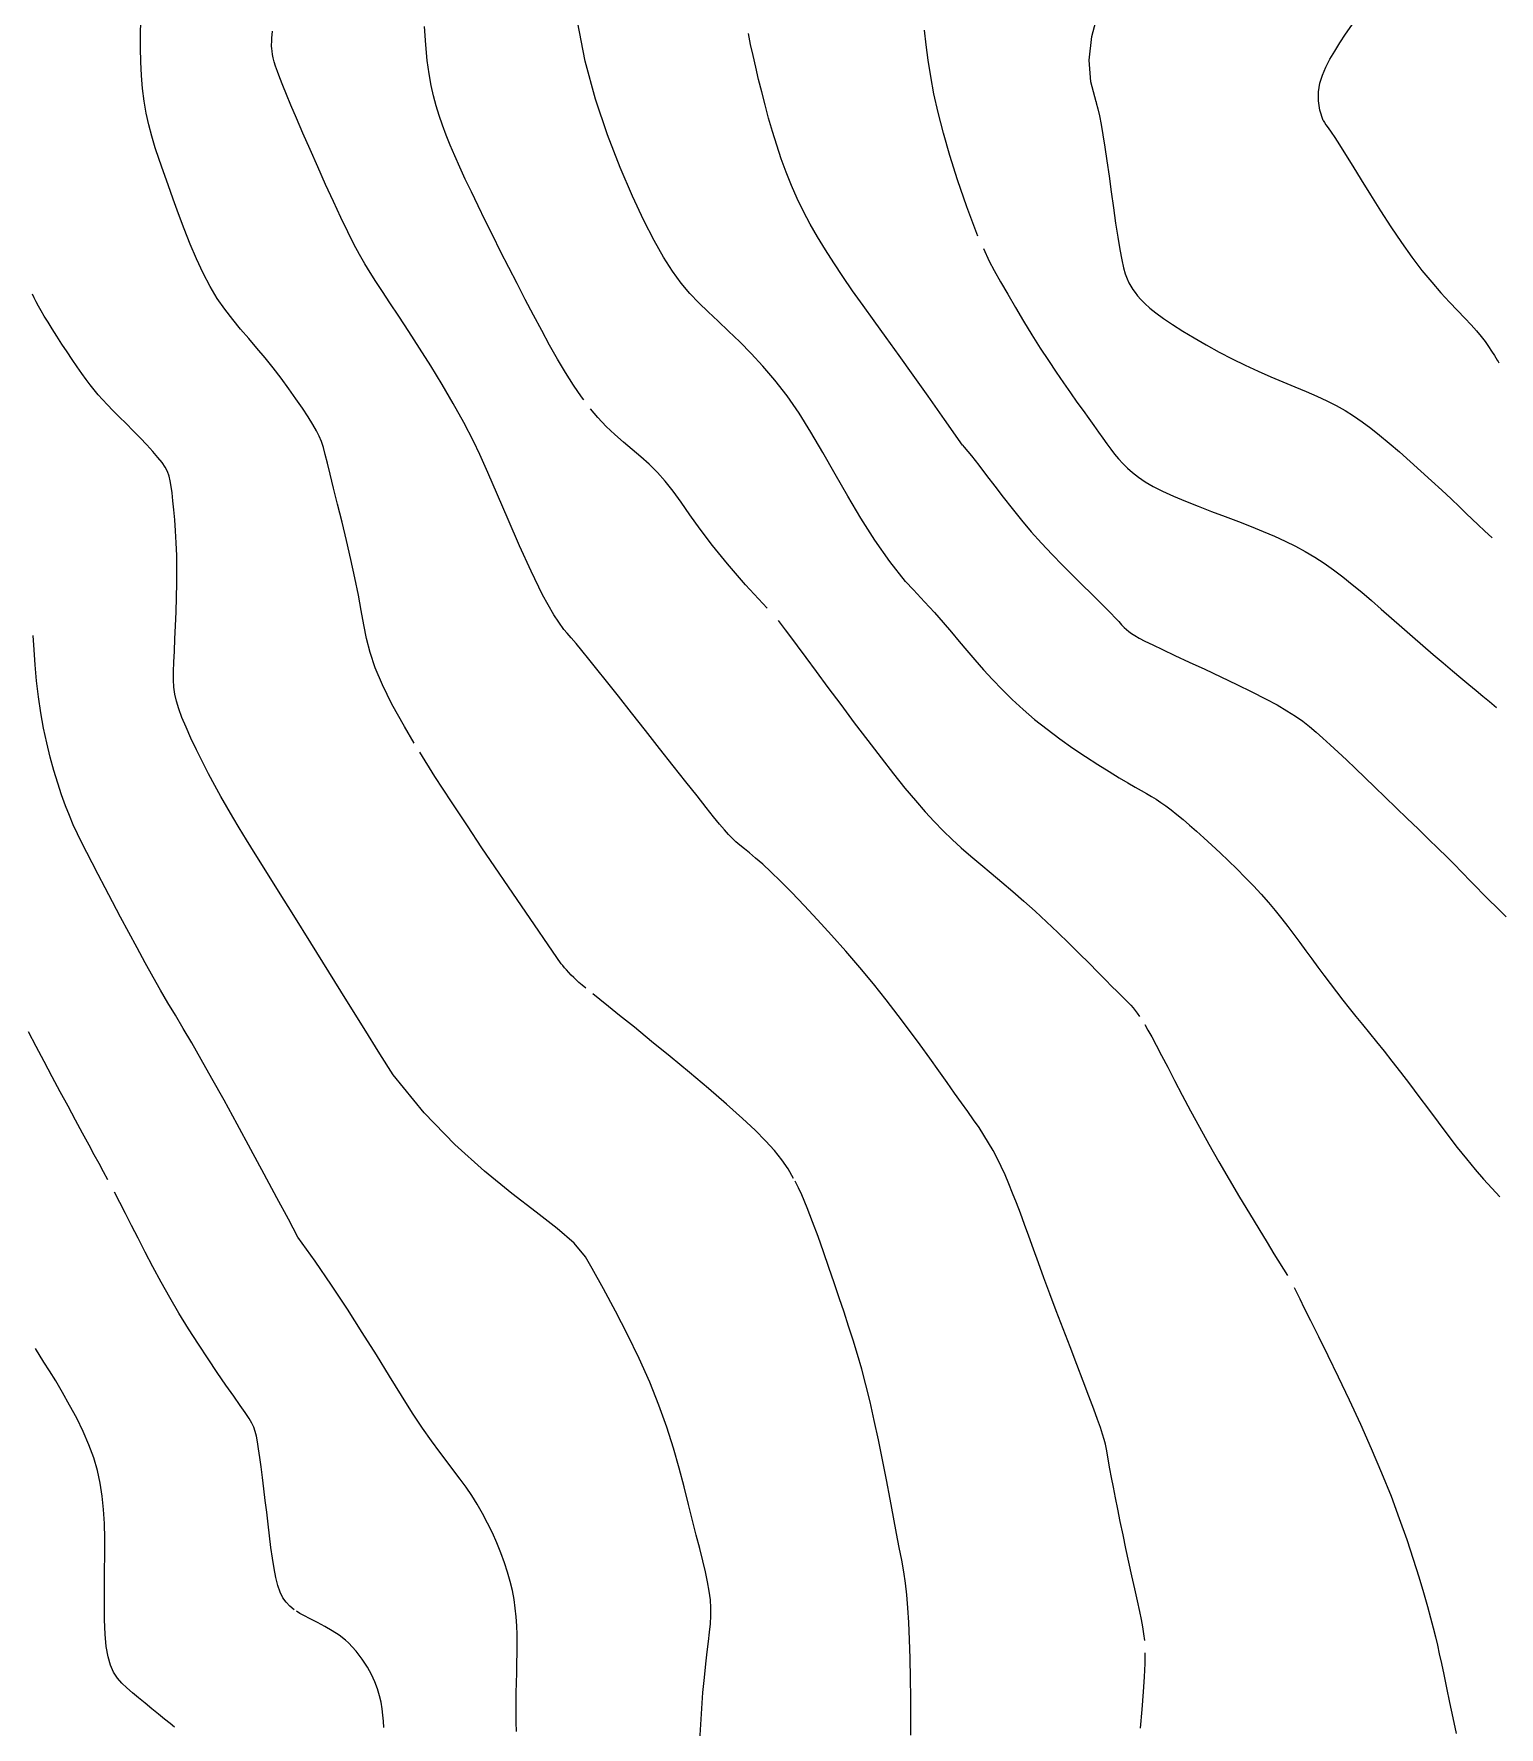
# Model space of a CAD drawing. Header units: millimetres. Extents: x 2235526 to 2245569, y 371981 to 382303.
# Drawn here: x 2243402 to 2243613.3, y 378173.3 to 378417.5 of the extents above; entities that cross this region are included whole.
import ezdxf

# ---------------------------------------------------------------- set-up
doc = ezdxf.new("R2010")
doc.units = ezdxf.units.MM
doc.linetypes.add('CONTI', pattern=[0])
for name, color, linetype, transparency in [('171', 10, 'CONTI', 0.7), ('173', 10, 'CONTI', 0.7), ('175', 10, 'CONTI', 0.7), ('177', 10, 'CONTI', 0.7), ('179', 10, 'CONTI', 0.7), ('181', 10, 'CONTI', 0.7), ('183', 10, 'CONTI', 0.7), ('185', 10, 'CONTI', 0.7), ('187', 10, 'CONTI', 0.7), ('189', 10, 'CONTI', 0.7), ('191', 10, 'CONTI', 0.7), ('193', 10, 'CONTI', 0.7)]:
    doc.layers.add(name, color=color, linetype=linetype, transparency=transparency)

msp = doc.modelspace()

# ---------------------------------------------------------------- linework, layer by layer
at = {"layer": '171', "elevation": 171}
msp.add_lwpolyline([(2243422.31, 378173.31), (2243421.65, 378173.84), (2243420.86, 378174.48), (2243419.97, 378175.2), (2243419.03, 378175.97), (2243418.06, 378176.75), (2243417.12, 378177.53), (2243416.22, 378178.28), (2243415.41, 378178.97), (2243414.68, 378179.66), (2243414.05, 378180.39), (2243413.51, 378181.23), (2243413.07, 378182.23), (2243412.72, 378183.44), (2243412.46, 378184.93), (2243412.3, 378186.73), (2243412.22, 378188.78), (2243412.19, 378191.02), (2243412.2, 378193.39), (2243412.22, 378195.8), (2243412.24, 378198.19), (2243412.23, 378200.5), (2243412.18, 378202.66), (2243412.07, 378204.69), (2243411.87, 378206.62), (2243411.58, 378208.5), (2243411.18, 378210.33), (2243410.64, 378212.17), (2243409.96, 378214.04), (2243409.13, 378215.95), (2243408.19, 378217.88), (2243407.17, 378219.77), (2243406.15, 378221.57), (2243405.16, 378223.24), (2243404.25, 378224.71), (2243403.47, 378225.95), (2243402.25, 378227.92)], dxfattribs=at)
at = {"layer": '173', "elevation": 173}
for points in [[(2243412.7, 378252.23), (2243412.07, 378253.39), (2243411.42, 378254.59), (2243410.73, 378255.86), (2243409.98, 378257.25), (2243409.04, 378258.98), (2243408.03, 378260.86), (2243406.95, 378262.87), (2243405.82, 378264.96), (2243404.67, 378267.12), (2243403.51, 378269.29), (2243402.35, 378271.46), (2243401.23, 378273.58)], [(2243439.54, 378190.25), (2243438.91, 378190.75), (2243438.38, 378191.31), (2243437.93, 378191.97), (2243437.54, 378192.78), (2243437.21, 378193.76), (2243436.92, 378194.9), (2243436.66, 378196.21), (2243436.42, 378197.66), (2243436.2, 378199.23), (2243435.99, 378200.88), (2243435.79, 378202.58), (2243435.59, 378204.3), (2243435.38, 378206.02), (2243435.18, 378207.7), (2243434.97, 378209.31), (2243434.77, 378210.83), (2243434.58, 378212.21), (2243434.41, 378213.43), (2243434.25, 378214.46), (2243434.1, 378215.28), (2243433.95, 378215.96), (2243433.74, 378216.56), (2243433.45, 378217.16), (2243433.05, 378217.84), (2243432.5, 378218.67), (2243431.77, 378219.72), (2243430.83, 378221.06), (2243429.72, 378222.65), (2243428.47, 378224.46), (2243427.13, 378226.44), (2243425.73, 378228.56), (2243424.32, 378230.76), (2243422.94, 378233.01), (2243421.62, 378235.27), (2243420.36, 378237.5), (2243419.18, 378239.69), (2243418.08, 378241.8), (2243417.05, 378243.81), (2243416.1, 378245.68), (2243415.23, 378247.39), (2243414.4, 378249), (2243413.64, 378250.47)], [(2243447.38, 378185.48), (2243446.96, 378185.87), (2243446.04, 378186.56), (2243445.03, 378187.21), (2243443.97, 378187.82), (2243442.91, 378188.39), (2243441.88, 378188.92), (2243440.95, 378189.41), (2243440.39, 378189.72), (2243439.88, 378190.03)]]:
    msp.add_lwpolyline(points, dxfattribs=at)
at = {"layer": '173'}
msp.add_lwpolyline([(2243452.49, 378173.27), (2243452.44, 378174.16), (2243452.36, 378175.05), (2243452.24, 378175.96), (2243452.08, 378176.89), (2243451.86, 378177.84), (2243451.58, 378178.82), (2243451.2, 378179.84), (2243450.72, 378180.88), (2243450.12, 378181.97), (2243449.37, 378183.1), (2243448.47, 378184.26), (2243447.38, 378185.48)], dxfattribs=at)
at = {"layer": '175', "elevation": 175}
msp.add_lwpolyline([(2243440.09, 378243.96), (2243438.71, 378246.55), (2243437.07, 378249.63), (2243435.24, 378253.05), (2243433.3, 378256.64), (2243431.34, 378260.25), (2243429.45, 378263.72), (2243427.69, 378266.88), (2243426.14, 378269.62), (2243424.78, 378271.99), (2243423.55, 378274.08), (2243422.42, 378275.99), (2243421.35, 378277.79), (2243420.29, 378279.6), (2243419.21, 378281.48), (2243418.07, 378283.53), (2243416.89, 378285.69), (2243415.69, 378287.92), (2243414.5, 378290.14), (2243413.36, 378292.32), (2243412.28, 378294.38), (2243411.29, 378296.27), (2243410.41, 378297.95), (2243409.63, 378299.45), (2243408.93, 378300.83), (2243408.29, 378302.14), (2243407.7, 378303.44), (2243407.14, 378304.78), (2243406.58, 378306.2), (2243406.01, 378307.76), (2243405.45, 378309.46), (2243404.89, 378311.28), (2243404.36, 378313.22), (2243403.87, 378315.26), (2243403.41, 378317.4), (2243403.02, 378319.62), (2243402.68, 378321.91), (2243402.41, 378324.22), (2243402.2, 378326.51), (2243402.03, 378328.7), (2243401.91, 378330.76)], dxfattribs=at)
at = {"layer": '175'}
msp.add_lwpolyline([(2243471.63, 378172.66), (2243471.58, 378174.03), (2243471.55, 378175.42), (2243471.55, 378176.84), (2243471.58, 378178.28), (2243471.61, 378179.72), (2243471.65, 378181.16), (2243471.68, 378182.58), (2243471.71, 378183.97), (2243471.72, 378185.34), (2243471.7, 378186.66), (2243471.65, 378187.94), (2243471.57, 378189.21), (2243471.44, 378190.46), (2243471.26, 378191.72), (2243471.02, 378193), (2243470.72, 378194.3), (2243470.34, 378195.64), (2243469.89, 378197.02), (2243469.37, 378198.44), (2243468.78, 378199.87), (2243468.14, 378201.31), (2243467.45, 378202.73), (2243466.72, 378204.12), (2243465.96, 378205.45), (2243465.17, 378206.72), (2243464.35, 378207.92), (2243463.5, 378209.08), (2243462.6, 378210.28), (2243461.62, 378211.56), (2243460.55, 378212.97), (2243459.38, 378214.59), (2243458.08, 378216.45), (2243456.64, 378218.61), (2243455.05, 378221.12), (2243453.3, 378223.93), (2243451.41, 378226.99), (2243449.38, 378230.23), (2243447.23, 378233.61), (2243444.95, 378237.06), (2243442.57, 378240.53), (2243440.09, 378243.96)], dxfattribs=at)
at = {"layer": '177', "elevation": 177}
for points in [[(2243453.83, 378267.37), (2243451.92, 378270.43), (2243449.66, 378274.06), (2243447.16, 378278.07), (2243444.56, 378282.25), (2243441.96, 378286.41), (2243439.51, 378290.35), (2243437.31, 378293.86), (2243435.46, 378296.81), (2243433.94, 378299.24), (2243432.68, 378301.27), (2243431.62, 378303.01), (2243430.69, 378304.56), (2243429.83, 378306.02), (2243428.99, 378307.52), (2243428.12, 378309.12), (2243427.22, 378310.82), (2243426.32, 378312.55), (2243425.47, 378314.28), (2243424.67, 378315.95), (2243423.96, 378317.52), (2243423.36, 378318.94), (2243422.9, 378320.17), (2243422.57, 378321.27), (2243422.35, 378322.3), (2243422.22, 378323.31), (2243422.17, 378324.38), (2243422.17, 378325.56), (2243422.21, 378326.91), (2243422.28, 378328.49), (2243422.36, 378330.26), (2243422.45, 378332.17), (2243422.53, 378334.18), (2243422.6, 378336.24), (2243422.64, 378338.31), (2243422.64, 378340.34), (2243422.61, 378342.28), (2243422.54, 378344.13), (2243422.45, 378345.85), (2243422.33, 378347.45), (2243422.2, 378348.9), (2243422.07, 378350.19), (2243421.95, 378351.31), (2243421.82, 378352.25), (2243421.69, 378353.05), (2243421.52, 378353.75), (2243421.28, 378354.39), (2243420.95, 378355.02), (2243420.5, 378355.69), (2243419.91, 378356.44), (2243419.16, 378357.3), (2243418.28, 378358.24), (2243417.32, 378359.25), (2243416.31, 378360.28), (2243415.3, 378361.31), (2243414.32, 378362.29), (2243413.42, 378363.21), (2243412.63, 378364.03), (2243411.93, 378364.77), (2243411.29, 378365.48), (2243410.7, 378366.18), (2243410.12, 378366.9), (2243409.54, 378367.67), (2243408.92, 378368.53), (2243408.24, 378369.5), (2243407.52, 378370.56), (2243406.79, 378371.67), (2243406.05, 378372.79), (2243405.34, 378373.9), (2243404.66, 378374.96), (2243404.05, 378375.94), (2243403.51, 378376.8), (2243403.05, 378377.57), (2243402.66, 378378.25), (2243402.33, 378378.87), (2243402.05, 378379.43), (2243401.81, 378379.97)], [(2243498.06, 378171.38), (2243498.18, 378173.67), (2243498.33, 378176), (2243498.51, 378178.29), (2243498.71, 378180.46), (2243498.91, 378182.44), (2243499.11, 378184.16), (2243499.3, 378185.67), (2243499.46, 378187.01), (2243499.58, 378188.23), (2243499.65, 378189.38), (2243499.66, 378190.51), (2243499.58, 378191.67), (2243499.42, 378192.91), (2243499.18, 378194.25), (2243498.86, 378195.71), (2243498.48, 378197.31), (2243498.04, 378199.06), (2243497.55, 378200.99), (2243497.01, 378203.11), (2243496.44, 378205.43), (2243495.81, 378207.95), (2243495.09, 378210.66), (2243494.26, 378213.54), (2243493.29, 378216.57), (2243492.16, 378219.75), (2243490.84, 378223.07), (2243489.31, 378226.49), (2243487.64, 378229.93), (2243485.91, 378233.31), (2243484.18, 378236.52), (2243482.54, 378239.47), (2243481.59, 378241.15)]]:
    msp.add_lwpolyline(points, dxfattribs=at)
at = {"layer": '177'}
msp.add_lwpolyline([(2243481.59, 378241.15), (2243479.91, 378243.13), (2243477.5, 378245.23), (2243474.47, 378247.57), (2243470.93, 378250.28), (2243466.98, 378253.49), (2243462.74, 378257.32), (2243458.32, 378261.9), (2243453.83, 378267.37)], dxfattribs=at)
at = {"layer": '179', "elevation": 179}
for points in [[(2243456.88, 378315.24), (2243455.45, 378317.63), (2243453.65, 378320.85), (2243452.27, 378323.66), (2243451.25, 378326.09), (2243450.51, 378328.28), (2243449.98, 378330.31), (2243449.58, 378332.31), (2243449.22, 378334.36), (2243448.82, 378336.59), (2243448.32, 378339.06), (2243447.73, 378341.71), (2243447.1, 378344.43), (2243446.45, 378347.12), (2243445.82, 378349.68), (2243445.24, 378352.02), (2243444.74, 378354.02), (2243444.35, 378355.61), (2243444.03, 378356.87), (2243443.76, 378357.87), (2243443.48, 378358.72), (2243443.16, 378359.49), (2243442.76, 378360.28), (2243442.24, 378361.19), (2243441.56, 378362.27), (2243440.74, 378363.52), (2243439.81, 378364.9), (2243438.78, 378366.35), (2243437.68, 378367.85), (2243436.53, 378369.35), (2243435.36, 378370.81), (2243434.18, 378372.21), (2243433, 378373.57), (2243431.83, 378374.93), (2243430.69, 378376.33), (2243429.56, 378377.8), (2243428.47, 378379.38), (2243427.42, 378381.11), (2243426.41, 378383.02), (2243425.45, 378385.07), (2243424.54, 378387.21), (2243423.68, 378389.39), (2243422.86, 378391.57), (2243422.09, 378393.7), (2243421.37, 378395.73), (2243420.7, 378397.62), (2243420.09, 378399.4), (2243419.52, 378401.1), (2243419.02, 378402.75), (2243418.59, 378404.4), (2243418.22, 378406.08), (2243417.92, 378407.82), (2243417.7, 378409.64), (2243417.54, 378411.54), (2243417.44, 378413.49), (2243417.39, 378415.46), (2243417.39, 378417.44), (2243417.42, 378419.4)], [(2243478.06, 378283.38), (2243466.63, 378300.15), (2243464.53, 378303.29), (2243462.23, 378306.77), (2243459.86, 378310.42), (2243457.67, 378313.93)], [(2243481.63, 378279.87), (2243481.07, 378280.33), (2243480.63, 378280.71), (2243480.25, 378281.05), (2243479.89, 378281.41), (2243479.52, 378281.78), (2243479.17, 378282.15), (2243478.84, 378282.51), (2243478.54, 378282.84), (2243478.28, 378283.14), (2243478.06, 378283.38)], [(2243511.58, 378252.46), (2243510.78, 378253.83), (2243509.87, 378255.15), (2243508.81, 378256.49), (2243507.55, 378257.89), (2243506.03, 378259.41), (2243504.23, 378261.1), (2243501.92, 378263.16), (2243499.33, 378265.4), (2243496.58, 378267.71), (2243493.8, 378270.02), (2243491.11, 378272.22), (2243488.63, 378274.24), (2243486.48, 378275.97), (2243484.88, 378277.25), (2243483.62, 378278.27), (2243482.63, 378279.06)], [(2243528.49, 378172.14), (2243528.49, 378174.73), (2243528.47, 378177.51), (2243528.44, 378180.38), (2243528.39, 378183.22), (2243528.31, 378185.93), (2243528.21, 378188.38), (2243528.08, 378190.51), (2243527.91, 378192.37), (2243527.71, 378194.08), (2243527.46, 378195.71), (2243527.17, 378197.39), (2243526.83, 378199.2), (2243526.44, 378201.25), (2243526, 378203.6), (2243525.5, 378206.21), (2243524.97, 378208.99), (2243524.41, 378211.86), (2243523.82, 378214.74), (2243523.22, 378217.55), (2243522.61, 378220.22), (2243522.01, 378222.67), (2243521.4, 378224.94), (2243520.79, 378227.07), (2243520.16, 378229.12), (2243519.51, 378231.13), (2243518.85, 378233.14), (2243518.15, 378235.22), (2243517.43, 378237.38), (2243516.68, 378239.6), (2243515.91, 378241.84), (2243515.12, 378244.05), (2243514.33, 378246.19), (2243513.54, 378248.2), (2243512.75, 378250.06), (2243512.28, 378251.09), (2243511.8, 378252.05)]]:
    msp.add_lwpolyline(points, dxfattribs=at)
at = {"layer": '181', "elevation": 181}
for points in [[(2243466.33, 378356.87), (2243465.4, 378358.76), (2243464, 378361.47), (2243462.48, 378364.21), (2243460.88, 378366.95), (2243459.26, 378369.63), (2243457.65, 378372.2), (2243456.1, 378374.6), (2243454.66, 378376.8), (2243453.37, 378378.73), (2243452.28, 378380.38), (2243451.33, 378381.8), (2243450.5, 378383.1), (2243449.72, 378384.38), (2243448.96, 378385.71), (2243448.17, 378387.21), (2243447.29, 378388.96), (2243446.3, 378391.02), (2243445.22, 378393.34), (2243444.09, 378395.81), (2243442.96, 378398.35), (2243441.85, 378400.85), (2243440.81, 378403.22), (2243439.88, 378405.37), (2243439.09, 378407.22), (2243438.44, 378408.78), (2243437.9, 378410.09), (2243437.47, 378411.19), (2243437.13, 378412.1), (2243436.87, 378412.86), (2243436.68, 378413.51), (2243436.53, 378414.08), (2243436.43, 378414.57), (2243436.36, 378415.01), (2243436.32, 378415.39), (2243436.3, 378415.73), (2243436.3, 378416.04), (2243436.31, 378416.34), (2243436.33, 378416.63), (2243436.34, 378416.95), (2243436.37, 378417.36), (2243436.41, 378417.91)], [(2243562.22, 378185.8), (2243562.11, 378186.79), (2243561.95, 378187.77), (2243561.75, 378188.81), (2243561.5, 378189.98), (2243561.17, 378191.52), (2243560.79, 378193.25), (2243560.38, 378195.12), (2243559.95, 378197.08), (2243559.52, 378199.07), (2243559.1, 378201.04), (2243558.7, 378202.95), (2243558.34, 378204.74), (2243558, 378206.4), (2243557.71, 378207.93), (2243557.44, 378209.32), (2243557.21, 378210.57), (2243557, 378211.66), (2243556.83, 378212.6), (2243556.69, 378213.39), (2243556.54, 378214.1), (2243556.37, 378214.8), (2243556.15, 378215.58), (2243555.84, 378216.52), (2243555.43, 378217.69), (2243554.88, 378219.18), (2243554.18, 378221.03), (2243553.36, 378223.2), (2243552.44, 378225.59), (2243551.46, 378228.14), (2243550.46, 378230.74), (2243549.47, 378233.33), (2243548.54, 378235.81), (2243547.68, 378238.12), (2243546.89, 378240.27), (2243546.17, 378242.25), (2243545.5, 378244.1), (2243544.88, 378245.82), (2243544.29, 378247.42), (2243543.72, 378248.92), (2243543.16, 378250.34), (2243542.62, 378251.69), (2243542.07, 378252.96), (2243541.51, 378254.18), (2243540.94, 378255.36), (2243540.34, 378256.49), (2243539.71, 378257.6), (2243539.04, 378258.69), (2243538.33, 378259.78), (2243537.55, 378260.91), (2243536.71, 378262.1), (2243535.8, 378263.37), (2243534.8, 378264.75), (2243533.71, 378266.27), (2243532.52, 378267.95), (2243531.22, 378269.77), (2243529.82, 378271.73), (2243528.3, 378273.8), (2243526.68, 378275.96), (2243524.94, 378278.21), (2243523.09, 378280.52), (2243521.13, 378282.88), (2243519.11, 378285.24), (2243517.06, 378287.54), (2243515.05, 378289.75), (2243513.12, 378291.82), (2243511.33, 378293.69), (2243509.71, 378295.32), (2243508.31, 378296.67), (2243507.12, 378297.77), (2243506.1, 378298.66), (2243505.23, 378299.39), (2243504.49, 378300), (2243503.84, 378300.52), (2243503.27, 378301.01), (2243502.74, 378301.5), (2243502.2, 378302.05), (2243501.6, 378302.72), (2243500.9, 378303.55), (2243500.04, 378304.61), (2243498.98, 378305.94), (2243497.66, 378307.61), (2243496.06, 378309.65), (2243494.23, 378311.97), (2243492.26, 378314.46), (2243490.23, 378317.04), (2243488.22, 378319.58), (2243486.32, 378321.99), (2243484.59, 378324.15), (2243483.21, 378325.89), (2243482.03, 378327.35), (2243481.03, 378328.57), (2243480.2, 378329.58), (2243479.51, 378330.41), (2243478.93, 378331.09), (2243478.44, 378331.64)], [(2243561.59, 378173.17), (2243561.83, 378175.87), (2243562.03, 378178.38), (2243562.19, 378180.58), (2243562.28, 378182.48), (2243562.3, 378184.04)]]:
    msp.add_lwpolyline(points, dxfattribs=at)
at = {"layer": '181'}
msp.add_lwpolyline([(2243478.44, 378331.64), (2243476.98, 378333.75), (2243475.39, 378336.62), (2243473.73, 378340.01), (2243472.06, 378343.7), (2243470.43, 378347.46), (2243468.89, 378351.05), (2243467.5, 378354.27), (2243466.33, 378356.87)], dxfattribs=at)
at = {"layer": '183'}
for points in [[(2243481.31, 378364.75), (2243480.99, 378365.18), (2243479.83, 378366.87), (2243478.69, 378368.69), (2243477.55, 378370.61), (2243476.4, 378372.64), (2243475.25, 378374.75), (2243474.08, 378376.95), (2243472.89, 378379.21), (2243471.7, 378381.52), (2243470.51, 378383.84), (2243469.33, 378386.15), (2243468.2, 378388.42), (2243467.1, 378390.63), (2243466.07, 378392.74), (2243465.11, 378394.73), (2243464.23, 378396.58), (2243463.44, 378398.31), (2243462.72, 378399.93), (2243462.07, 378401.46), (2243461.48, 378402.93), (2243460.95, 378404.35), (2243460.47, 378405.75), (2243460.04, 378407.15), (2243459.65, 378408.57), (2243459.3, 378410.08), (2243459, 378411.77), (2243458.73, 378413.7), (2243458.52, 378415.95), (2243458.34, 378418.6)], [(2243507.78, 378334.68), (2243504.63, 378338.07), (2243502.03, 378341.08), (2243499.88, 378343.74), (2243498.11, 378346.08), (2243496.63, 378348.15), (2243495.35, 378349.97), (2243494.2, 378351.58), (2243493.08, 378353), (2243491.93, 378354.28), (2243490.74, 378355.44), (2243489.53, 378356.53), (2243488.29, 378357.59), (2243487.05, 378358.65), (2243485.8, 378359.74), (2243484.57, 378360.91), (2243483.35, 378362.19), (2243482.31, 378363.43)]]:
    msp.add_lwpolyline(points, dxfattribs=at)
at = {"layer": '183', "elevation": 183}
for points in [[(2243509.34, 378332.92), (2243509.77, 378332.36), (2243510.35, 378331.59), (2243511.11, 378330.58), (2243512.1, 378329.25), (2243513.34, 378327.57), (2243514.82, 378325.57), (2243516.52, 378323.27), (2243518.38, 378320.78), (2243520.32, 378318.18), (2243522.28, 378315.59), (2243524.19, 378313.09), (2243526, 378310.78), (2243527.64, 378308.73), (2243529.15, 378306.94), (2243530.54, 378305.34), (2243531.87, 378303.91), (2243533.16, 378302.59), (2243534.44, 378301.35), (2243535.76, 378300.15), (2243537.14, 378298.94), (2243538.58, 378297.71), (2243540.08, 378296.46), (2243541.62, 378295.16), (2243543.2, 378293.83), (2243544.8, 378292.44), (2243546.43, 378290.99), (2243548.07, 378289.47), (2243549.7, 378287.92), (2243551.28, 378286.38), (2243552.79, 378284.89), (2243554.19, 378283.48), (2243555.46, 378282.2), (2243556.57, 378281.08), (2243557.5, 378280.15), (2243558.26, 378279.4), (2243558.88, 378278.78), (2243559.39, 378278.27), (2243559.82, 378277.83), (2243560.2, 378277.42), (2243560.55, 378277.03), (2243560.84, 378276.67), (2243561.14, 378276.27), (2243561.46, 378275.82)], [(2243562.22, 378274.63), (2243562.69, 378273.82), (2243563.24, 378272.85), (2243563.86, 378271.69), (2243564.64, 378270.2), (2243565.54, 378268.48), (2243566.53, 378266.56), (2243567.62, 378264.47), (2243568.81, 378262.22), (2243570.1, 378259.85), (2243571.47, 378257.38), (2243572.92, 378254.83), (2243574.41, 378252.27), (2243575.89, 378249.76), (2243577.33, 378247.37), (2243578.66, 378245.16), (2243579.86, 378243.21), (2243580.86, 378241.58), (2243582.79, 378238.47)], [(2243583.77, 378236.71), (2243584.1, 378236.05), (2243584.57, 378235.09), (2243585.23, 378233.76), (2243586.12, 378231.98), (2243587.26, 378229.67), (2243588.61, 378226.93), (2243590.11, 378223.84), (2243591.7, 378220.51), (2243593.32, 378217.02), (2243594.9, 378213.48), (2243596.39, 378209.98), (2243597.74, 378206.6), (2243598.94, 378203.39), (2243600.01, 378200.36), (2243600.94, 378197.55), (2243601.74, 378194.99), (2243602.42, 378192.71), (2243602.99, 378190.73), (2243603.45, 378189.06), (2243603.82, 378187.63), (2243604.14, 378186.35), (2243604.43, 378185.13), (2243604.7, 378183.87), (2243605, 378182.48), (2243605.34, 378180.88), (2243605.73, 378178.99), (2243606.18, 378176.88), (2243606.66, 378174.66), (2243607.15, 378172.4)]]:
    msp.add_lwpolyline(points, dxfattribs=at)
at = {"layer": '185'}
msp.add_lwpolyline([(2243527.74, 378338.53), (2243525.45, 378341.43), (2243523.31, 378344.49), (2243521.3, 378347.66), (2243519.4, 378350.86), (2243517.58, 378354.04), (2243515.82, 378357.13), (2243514.09, 378360.08), (2243512.36, 378362.83), (2243510.63, 378365.31), (2243508.89, 378367.56), (2243507.16, 378369.58), (2243505.46, 378371.42), (2243503.81, 378373.1), (2243502.21, 378374.65), (2243500.68, 378376.08), (2243499.25, 378377.44), (2243497.9, 378378.75), (2243496.63, 378380.1), (2243495.38, 378381.59), (2243494.13, 378383.29), (2243492.84, 378385.3), (2243491.47, 378387.72), (2243489.99, 378390.63), (2243488.36, 378394.13), (2243486.57, 378398.27), (2243484.74, 378402.97), (2243483.02, 378408.12), (2243481.53, 378413.61), (2243480.42, 378419.33)], dxfattribs=at)
at = {"layer": '185', "elevation": 185}
msp.add_lwpolyline([(2243527.74, 378338.53), (2243528.86, 378337.36), (2243530.47, 378335.63), (2243531.89, 378334.06), (2243533.16, 378332.61), (2243534.33, 378331.24), (2243535.45, 378329.91), (2243536.58, 378328.58), (2243537.74, 378327.22), (2243538.97, 378325.82), (2243540.26, 378324.4), (2243541.64, 378322.97), (2243543.1, 378321.52), (2243544.67, 378320.08), (2243546.34, 378318.64), (2243548.13, 378317.22), (2243549.98, 378315.84), (2243551.86, 378314.52), (2243553.7, 378313.28), (2243555.46, 378312.14), (2243557.1, 378311.12), (2243558.55, 378310.24), (2243559.78, 378309.51), (2243560.83, 378308.9), (2243561.72, 378308.4), (2243562.5, 378307.96), (2243563.21, 378307.54), (2243563.88, 378307.13), (2243564.56, 378306.68), (2243565.28, 378306.17), (2243566.05, 378305.59), (2243566.87, 378304.93), (2243567.75, 378304.21), (2243568.69, 378303.4), (2243569.69, 378302.53), (2243570.76, 378301.57), (2243571.9, 378300.53), (2243573.08, 378299.42), (2243574.3, 378298.27), (2243575.52, 378297.08), (2243576.72, 378295.86), (2243577.9, 378294.64), (2243579.01, 378293.43), (2243580.06, 378292.24), (2243581.04, 378291.07), (2243581.98, 378289.91), (2243582.87, 378288.76), (2243583.74, 378287.61), (2243584.59, 378286.46), (2243585.44, 378285.29), (2243586.31, 378284.12), (2243587.18, 378282.93), (2243588.07, 378281.74), (2243588.96, 378280.55), (2243589.87, 378279.35), (2243590.79, 378278.16), (2243591.72, 378276.98), (2243592.66, 378275.81), (2243593.62, 378274.63), (2243594.62, 378273.41), (2243595.65, 378272.14), (2243596.74, 378270.8), (2243597.88, 378269.35), (2243599.1, 378267.79), (2243600.39, 378266.09), (2243601.74, 378264.28), (2243603.13, 378262.42), (2243604.53, 378260.55), (2243605.93, 378258.7), (2243607.3, 378256.92), (2243608.63, 378255.25), (2243609.89, 378253.73), (2243611.09, 378252.33), (2243612.27, 378251.03), (2243613.44, 378249.78)], dxfattribs=at)
at = {"layer": '187'}
msp.add_lwpolyline([(2243535.92, 378358.22), (2243533.36, 378361.89), (2243531, 378365.25), (2243528.81, 378368.31), (2243526.79, 378371.13), (2243524.92, 378373.72), (2243523.19, 378376.12), (2243521.59, 378378.36), (2243520.09, 378380.48), (2243518.69, 378382.52), (2243517.39, 378384.48), (2243516.17, 378386.38), (2243515.04, 378388.24), (2243513.99, 378390.09), (2243513.01, 378391.92), (2243512.11, 378393.77), (2243511.28, 378395.64), (2243510.51, 378397.56), (2243509.8, 378399.5), (2243509.14, 378401.46), (2243508.54, 378403.42), (2243507.98, 378405.37), (2243507.46, 378407.28), (2243506.98, 378409.15), (2243506.53, 378410.96), (2243506.12, 378412.7), (2243505.73, 378414.38), (2243505.37, 378416), (2243505.06, 378417.59)], dxfattribs=at)
at = {"layer": '187', "elevation": 187}
msp.add_lwpolyline([(2243535.92, 378358.22), (2243536.2, 378357.9), (2243537.23, 378356.66), (2243538.3, 378355.3), (2243539.42, 378353.85), (2243540.59, 378352.3), (2243541.82, 378350.7), (2243543.1, 378349.05), (2243544.45, 378347.38), (2243545.86, 378345.71), (2243547.34, 378344.05), (2243548.86, 378342.43), (2243550.37, 378340.88), (2243551.84, 378339.4), (2243553.23, 378338.03), (2243554.5, 378336.79), (2243555.62, 378335.69), (2243556.55, 378334.75), (2243557.32, 378333.96), (2243557.95, 378333.31), (2243558.47, 378332.76), (2243558.89, 378332.31), (2243559.26, 378331.93), (2243559.59, 378331.61), (2243559.92, 378331.32), (2243560.3, 378331.03), (2243560.78, 378330.73), (2243561.41, 378330.37), (2243562.25, 378329.94), (2243563.37, 378329.39), (2243564.8, 378328.72), (2243566.58, 378327.88), (2243568.64, 378326.93), (2243570.88, 378325.89), (2243573.2, 378324.8), (2243575.49, 378323.7), (2243577.67, 378322.63), (2243579.64, 378321.63), (2243581.31, 378320.73), (2243582.73, 378319.91), (2243583.95, 378319.13), (2243585.02, 378318.38), (2243586, 378317.62), (2243586.95, 378316.82), (2243587.93, 378315.95), (2243588.98, 378314.99), (2243590.11, 378313.94), (2243591.31, 378312.8), (2243592.6, 378311.57), (2243593.96, 378310.26), (2243595.4, 378308.88), (2243596.9, 378307.43), (2243598.47, 378305.91), (2243600.07, 378304.37), (2243601.64, 378302.85), (2243603.15, 378301.39), (2243604.54, 378300.04), (2243605.78, 378298.83), (2243606.81, 378297.81), (2243609.21, 378295.31), (2243611.87, 378292.65), (2243613.01, 378291.52), (2243614.37, 378290.17)], dxfattribs=at)
at = {"layer": '189'}
msp.add_lwpolyline([(2243538.15, 378388.33), (2243536.57, 378392.59), (2243535.23, 378396.47), (2243534.1, 378400), (2243533.18, 378403.22), (2243532.43, 378406.16), (2243531.82, 378408.87), (2243531.35, 378411.38), (2243530.98, 378413.73), (2243530.69, 378415.95), (2243530.48, 378418.06)], dxfattribs=at)
at = {"layer": '189', "elevation": 189}
msp.add_lwpolyline([(2243538.95, 378386.57), (2243539.78, 378384.74), (2243540.53, 378383.38), (2243541.44, 378381.77), (2243542.47, 378379.98), (2243543.59, 378378.07), (2243544.76, 378376.09), (2243545.96, 378374.12), (2243547.16, 378372.21), (2243548.32, 378370.42), (2243549.43, 378368.74), (2243550.49, 378367.19), (2243551.5, 378365.75), (2243552.45, 378364.42), (2243553.33, 378363.19), (2243554.14, 378362.07), (2243554.87, 378361.03), (2243555.54, 378360.08), (2243556.16, 378359.21), (2243556.75, 378358.4), (2243557.32, 378357.64), (2243557.88, 378356.92), (2243558.46, 378356.22), (2243559.06, 378355.55), (2243559.72, 378354.89), (2243560.46, 378354.24), (2243561.3, 378353.58), (2243562.29, 378352.93), (2243563.44, 378352.25), (2243564.79, 378351.57), (2243566.35, 378350.86), (2243568.08, 378350.13), (2243569.93, 378349.39), (2243571.86, 378348.65), (2243573.81, 378347.9), (2243575.73, 378347.17), (2243577.58, 378346.45), (2243579.32, 378345.75), (2243580.95, 378345.06), (2243582.5, 378344.35), (2243583.96, 378343.63), (2243585.37, 378342.87), (2243586.75, 378342.06), (2243588.1, 378341.19), (2243589.44, 378340.24), (2243590.79, 378339.21), (2243592.14, 378338.13), (2243593.51, 378336.98), (2243594.91, 378335.78), (2243596.33, 378334.54), (2243597.8, 378333.25), (2243599.31, 378331.94), (2243600.83, 378330.62), (2243602.35, 378329.31), (2243603.84, 378328.03), (2243605.26, 378326.81), (2243606.6, 378325.68), (2243607.83, 378324.64), (2243608.98, 378323.69), (2243610.02, 378322.83), (2243611, 378322.02), (2243611.95, 378321.22), (2243612.94, 378320.38)], dxfattribs=at)
at = {"layer": '191'}
msp.add_lwpolyline([(2243555.2, 378407.74), (2243554.43, 378410.6), (2243554.22, 378413.74), (2243554.58, 378417.13), (2243555.55, 378420.73), (2243557.15, 378424.5), (2243559.41, 378428.41), (2243562.36, 378432.42), (2243566.02, 378436.49)], dxfattribs=at)
at = {"layer": '191', "elevation": 191}
msp.add_lwpolyline([(2243555.2, 378407.74), (2243555.24, 378407.59), (2243555.45, 378406.73), (2243555.68, 378405.69), (2243555.92, 378404.43), (2243556.18, 378402.94), (2243556.47, 378401.2), (2243556.76, 378399.19), (2243557.07, 378397.01), (2243557.39, 378394.72), (2243557.71, 378392.43), (2243558.02, 378390.22), (2243558.33, 378388.18), (2243558.62, 378386.4), (2243558.9, 378384.95), (2243559.16, 378383.8), (2243559.41, 378382.89), (2243559.67, 378382.18), (2243559.93, 378381.6), (2243560.21, 378381.12), (2243560.5, 378380.67), (2243560.82, 378380.21), (2243561.2, 378379.72), (2243561.66, 378379.2), (2243562.24, 378378.62), (2243562.95, 378377.98), (2243563.83, 378377.28), (2243564.91, 378376.48), (2243566.21, 378375.6), (2243567.7, 378374.66), (2243569.34, 378373.66), (2243571.1, 378372.65), (2243572.94, 378371.63), (2243574.82, 378370.65), (2243576.71, 378369.72), (2243578.57, 378368.87), (2243580.39, 378368.07), (2243582.16, 378367.33), (2243583.87, 378366.63), (2243585.5, 378365.95), (2243587.04, 378365.28), (2243588.49, 378364.6), (2243589.84, 378363.91), (2243591.12, 378363.19), (2243592.35, 378362.42), (2243593.57, 378361.58), (2243594.81, 378360.65), (2243596.1, 378359.63), (2243597.47, 378358.48), (2243598.95, 378357.22), (2243600.49, 378355.86), (2243602.06, 378354.46), (2243603.6, 378353.06), (2243605.07, 378351.7), (2243606.42, 378350.44), (2243607.6, 378349.31), (2243608.57, 378348.37), (2243609.44, 378347.52), (2243610.29, 378346.7), (2243611.22, 378345.84), (2243612.34, 378344.85)], dxfattribs=at)
at = {"layer": '193'}
msp.add_lwpolyline([(2243587.94, 378405.02), (2243587.49, 378406.5), (2243587.29, 378407.88), (2243587.3, 378409.17), (2243587.49, 378410.4), (2243587.85, 378411.59), (2243588.35, 378412.74), (2243588.94, 378413.89), (2243589.62, 378415.05), (2243590.36, 378416.25), (2243591.17, 378417.49), (2243592.09, 378418.8), (2243593.13, 378420.21), (2243594.32, 378421.72), (2243595.69, 378423.36), (2243597.26, 378425.16), (2243599.05, 378427.12)], dxfattribs=at)
at = {"layer": '193', "elevation": 193}
msp.add_lwpolyline([(2243587.94, 378405.02), (2243588.13, 378404.74), (2243588.36, 378404.4), (2243588.68, 378403.97), (2243589.1, 378403.37), (2243589.64, 378402.57), (2243590.33, 378401.51), (2243591.2, 378400.14), (2243592.25, 378398.44), (2243593.46, 378396.46), (2243594.8, 378394.29), (2243596.24, 378392), (2243597.73, 378389.69), (2243599.24, 378387.44), (2243600.75, 378385.32), (2243602.21, 378383.41), (2243603.62, 378381.7), (2243604.95, 378380.18), (2243606.2, 378378.82), (2243607.35, 378377.61), (2243608.39, 378376.53), (2243609.3, 378375.56), (2243610.07, 378374.69), (2243610.73, 378373.89), (2243611.3, 378373.15), (2243611.79, 378372.45), (2243612.23, 378371.78), (2243612.65, 378371.13), (2243613.06, 378370.47), (2243613.18, 378370.28), (2243613.31, 378370.08)], dxfattribs=at)

doc.saveas('drawing.dxf')
